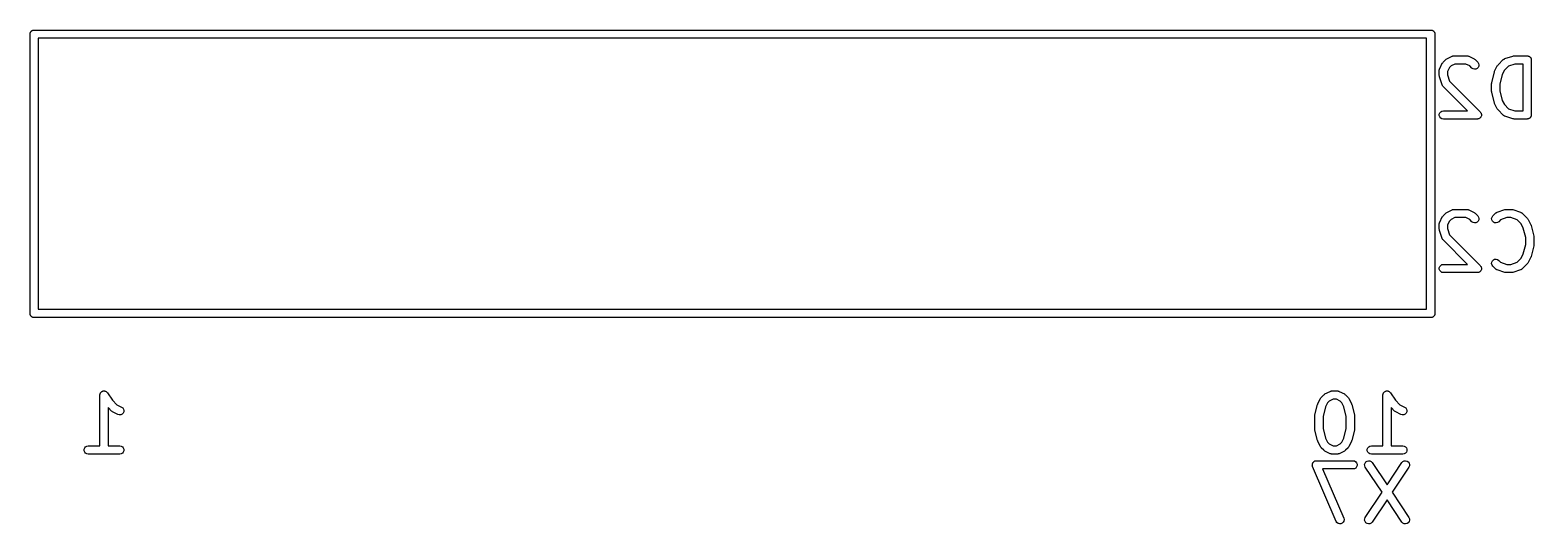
# Model space of a CAD drawing. Extents: x 39 to 154, y -159 to -90.
# Drawn here: x 102.8 to 130.15, y -99.08 to -90.09 of the extents above; entities that cross this region are included whole.
import ezdxf

# ---------------------------------------------------------------- set-up
doc = ezdxf.new("R2010")
doc.units = 0
doc.header["$MEASUREMENT"] = 0
doc.layers.add('BLACK', color=7, linetype='CONTINUOUS')

msp = doc.modelspace()

# ---------------------------------------------------------------- linework, layer by layer
at = {"layer": 'BLACK', "linetype": 'CONTINUOUS'}
for p, q in [((102.795, -90.1568), (102.797, -90.1505)), ((102.795, -90.1634), (102.795, -90.1568)), ((102.795, -95.2368), (102.795, -90.1634)), ((102.795, -90.1634), (102.795, -90.1634)), ((102.797, -90.1505), (102.798, -90.144)), ((102.798, -90.144), (102.802, -90.1382)), ((102.802, -90.1382), (102.804, -90.1319)), ((102.804, -90.1319), (102.808, -90.1268)), ((102.808, -90.1268), (102.812, -90.121)), ((102.812, -90.121), (102.817, -90.1168)), ((102.817, -90.1168), (102.821, -90.1117)), ((102.821, -90.1117), (102.827, -90.1083)), ((102.827, -90.1083), (102.832, -90.104)), ((102.832, -90.104), (102.838, -90.1018)), ((102.838, -90.1018), (102.844, -90.0984)), ((102.844, -90.0984), (102.851, -90.0973)), ((102.851, -90.0973), (102.857, -90.095)), ((102.857, -90.095), (102.863, -90.095)), ((102.863, -90.095), (102.863, -90.095)), ((102.863, -90.095), (128.277, -90.095)), ((102.945, -90.245), (102.945, -95.175)), ((128.195, -90.245), (102.945, -90.245)), ((128.195, -95.175), (128.195, -90.245)), ((128.277, -90.095), (128.283, -90.095)), ((128.277, -90.095), (128.277, -90.095)), ((128.283, -90.095), (128.289, -90.0973)), ((128.289, -90.0973), (128.296, -90.0984)), ((128.296, -90.0984), (128.302, -90.1018)), ((128.302, -90.1018), (128.308, -90.104)), ((128.308, -90.104), (128.313, -90.1083)), ((128.313, -90.1083), (128.319, -90.1117)), ((128.319, -90.1117), (128.323, -90.1168)), ((128.323, -90.1168), (128.328, -90.121)), ((128.328, -90.121), (128.332, -90.1268)), ((128.332, -90.1268), (128.336, -90.1319)), ((128.336, -90.1319), (128.338, -90.1382)), ((128.338, -90.1382), (128.342, -90.144)), ((128.342, -90.144), (128.343, -90.1505)), ((128.343, -90.1505), (128.345, -90.1568)), ((128.345, -90.1568), (128.345, -90.1634)), ((128.345, -90.1634), (128.345, -90.1634)), ((128.345, -90.1634), (128.345, -95.2566)), ((128.428, -90.8119), (128.43, -90.8032)), ((128.43, -90.8032), (128.432, -90.7995)), ((128.432, -90.7995), (128.433, -90.7953)), ((128.433, -90.7953), (128.481, -90.7001)), ((128.481, -90.7001), (128.488, -90.6904)), ((128.488, -90.6904), (128.495, -90.6806)), ((128.495, -90.6806), (128.542, -90.633)), ((128.542, -90.633), (128.552, -90.6261)), ((128.552, -90.6261), (128.562, -90.6189)), ((128.562, -90.6189), (128.657, -90.5713)), ((128.61, -90.778), (128.575, -90.8466)), ((128.64, -90.7476), (128.61, -90.778)), ((128.708, -90.7134), (128.64, -90.7476)), ((128.657, -90.5713), (128.661, -90.5701)), ((128.661, -90.5701), (128.665, -90.5679)), ((128.665, -90.5679), (128.674, -90.5664)), ((128.674, -90.5664), (128.682, -90.5639)), ((128.682, -90.5639), (128.687, -90.5641)), ((128.687, -90.5641), (128.691, -90.5634)), ((128.691, -90.5634), (128.929, -90.5634)), ((128.911, -90.7134), (128.708, -90.7134)), ((128.98, -90.7476), (128.911, -90.7134)), ((128.929, -90.5634), (128.933, -90.5641)), ((128.933, -90.5641), (128.937, -90.5639)), ((128.937, -90.5639), (128.946, -90.5664)), ((128.946, -90.5664), (128.955, -90.5679)), ((128.955, -90.5679), (128.958, -90.5701)), ((128.958, -90.5701), (128.962, -90.5713)), ((128.962, -90.5713), (129.058, -90.6189)), ((129.019, -90.7867), (128.98, -90.7476)), ((129.04, -90.8016), (129.019, -90.7867)), ((129.065, -90.8083), (129.04, -90.8016)), ((129.058, -90.6189), (129.067, -90.6261)), ((129.091, -90.8061), (129.065, -90.8083)), ((129.067, -90.6261), (129.077, -90.633)), ((129.077, -90.633), (129.125, -90.6806)), ((129.115, -90.7951), (129.091, -90.8061)), ((129.133, -90.7766), (129.115, -90.7951)), ((129.125, -90.6806), (129.14, -90.7019)), ((129.144, -90.753), (129.133, -90.7766)), ((129.14, -90.7019), (129.146, -90.7271)), ((129.146, -90.7271), (129.144, -90.753)), ((129.433, -90.8429), (129.481, -90.7477)), ((129.481, -90.7477), (129.488, -90.738)), ((129.488, -90.738), (129.495, -90.7282)), ((129.495, -90.7282), (129.59, -90.633)), ((129.59, -90.633), (129.594, -90.6305)), ((129.594, -90.6305), (129.597, -90.6273)), ((129.597, -90.6273), (129.604, -90.6231)), ((129.604, -90.6231), (129.611, -90.618)), ((129.684, -90.7516), (129.61, -90.8257)), ((129.611, -90.618), (129.616, -90.6169)), ((129.616, -90.6169), (129.619, -90.6148)), ((129.619, -90.6148), (129.762, -90.5672)), ((129.798, -90.7134), (129.684, -90.7516)), ((129.762, -90.5672), (129.774, -90.5655)), ((129.774, -90.5655), (129.786, -90.5634)), ((129.786, -90.5634), (130.024, -90.5634)), ((129.949, -90.7134), (129.798, -90.7134)), ((129.949, -91.5634), (129.949, -90.7134)), ((130.024, -90.5634), (130.031, -90.5645)), ((130.031, -90.5645), (130.037, -90.5645)), ((130.037, -90.5645), (130.043, -90.5668)), ((130.043, -90.5668), (130.05, -90.5679)), ((130.05, -90.5679), (130.055, -90.5712)), ((130.055, -90.5712), (130.062, -90.5734)), ((130.062, -90.5734), (130.067, -90.5776)), ((130.067, -90.5776), (130.072, -90.5809)), ((130.072, -90.5809), (130.077, -90.586)), ((130.077, -90.586), (130.082, -90.5902)), ((130.082, -90.5902), (130.085, -90.5959)), ((130.085, -90.5959), (130.089, -90.6009)), ((130.089, -90.6009), (130.091, -90.607)), ((130.091, -90.607), (130.095, -90.6127)), ((130.095, -90.6127), (130.096, -90.6192)), ((130.096, -90.6192), (130.098, -90.6254)), ((130.098, -90.6254), (130.098, -90.6319)), ((130.098, -90.6319), (130.099, -90.6384)), ((130.099, -90.6384), (130.099, -91.6384)), ((128.425, -90.8289), (128.426, -90.8246)), ((128.425, -90.9241), (128.425, -90.8289)), ((128.427, -90.9359), (128.425, -90.9241)), ((128.426, -90.8203), (128.428, -90.8119)), ((128.426, -90.8246), (128.426, -90.8203)), ((128.429, -90.9478), (128.427, -90.9359)), ((128.477, -91.0907), (128.429, -90.9478)), ((128.575, -90.8466), (128.575, -90.9119)), ((128.575, -90.9119), (128.613, -91.0264)), ((128.613, -91.0264), (129.172, -91.5853)), ((129.378, -91.067), (129.379, -91.0579)), ((129.378, -91.2098), (129.378, -91.067)), ((129.379, -91.0579), (129.38, -91.0488)), ((129.38, -91.0488), (129.428, -90.8583)), ((129.428, -90.8583), (129.431, -90.8508)), ((129.431, -90.8508), (129.433, -90.8429)), ((129.571, -90.9027), (129.528, -91.0762)), ((129.528, -91.0762), (129.528, -91.2006)), ((129.61, -90.8257), (129.571, -90.9027)), ((128.479, -91.0945), (128.477, -91.0907)), ((128.48, -91.0986), (128.479, -91.0945)), ((128.485, -91.1058), (128.48, -91.0986)), ((128.489, -91.1136), (128.485, -91.1058)), ((128.492, -91.1164), (128.489, -91.1136)), ((128.495, -91.12), (128.492, -91.1164)), ((128.938, -91.5634), (128.495, -91.12)), ((129.379, -91.2188), (129.378, -91.2098)), ((129.38, -91.228), (129.379, -91.2188)), ((129.428, -91.4185), (129.38, -91.228)), ((129.528, -91.2006), (129.571, -91.3741)), ((128.426, -91.6254), (128.435, -91.6009)), ((128.426, -91.6514), (128.426, -91.6254)), ((128.435, -91.6009), (128.452, -91.5809)), ((128.452, -91.5809), (128.475, -91.5679)), ((128.475, -91.5679), (128.5, -91.5634)), ((128.5, -91.5634), (128.938, -91.5634)), ((129.172, -91.5853), (129.178, -91.5934)), ((129.178, -91.5934), (129.184, -91.6009)), ((129.184, -91.6009), (129.185, -91.604)), ((129.185, -91.604), (129.187, -91.6067)), ((129.187, -91.6067), (129.19, -91.6161)), ((129.19, -91.6161), (129.193, -91.6254)), ((129.193, -91.6254), (129.193, -91.6287)), ((129.193, -91.6287), (129.194, -91.6318)), ((129.431, -91.426), (129.428, -91.4185)), ((129.433, -91.4338), (129.431, -91.426)), ((129.481, -91.5291), (129.433, -91.4338)), ((129.488, -91.5387), (129.481, -91.5291)), ((129.495, -91.5486), (129.488, -91.5387)), ((129.59, -91.6438), (129.495, -91.5486)), ((129.571, -91.3741), (129.61, -91.4511)), ((129.61, -91.4511), (129.684, -91.5252)), ((129.684, -91.5252), (129.798, -91.5634)), ((129.798, -91.5634), (129.949, -91.5634)), ((128.435, -91.6759), (128.426, -91.6514)), ((128.452, -91.6958), (128.435, -91.6759)), ((128.475, -91.7089), (128.452, -91.6958)), ((128.5, -91.7134), (128.475, -91.7089)), ((129.119, -91.7134), (128.5, -91.7134)), ((129.129, -91.7117), (129.119, -91.7134)), ((129.139, -91.7108), (129.129, -91.7117)), ((129.142, -91.7094), (129.139, -91.7108)), ((129.145, -91.7089), (129.142, -91.7094)), ((129.153, -91.704), (129.145, -91.7089)), ((129.162, -91.6998), (129.153, -91.704)), ((129.165, -91.6975), (129.162, -91.6998)), ((129.168, -91.6958), (129.165, -91.6975)), ((129.174, -91.6883), (129.168, -91.6958)), ((129.181, -91.6814), (129.174, -91.6883)), ((129.182, -91.6784), (129.181, -91.6814)), ((129.184, -91.6759), (129.182, -91.6784)), ((129.188, -91.6667), (129.184, -91.6759)), ((129.192, -91.6578), (129.188, -91.6667)), ((129.193, -91.6514), (129.192, -91.6545)), ((129.192, -91.6545), (129.192, -91.6578)), ((129.194, -91.6318), (129.193, -91.6416)), ((129.193, -91.6416), (129.193, -91.6514)), ((129.594, -91.6463), (129.59, -91.6438)), ((129.597, -91.6495), (129.594, -91.6463)), ((129.604, -91.6537), (129.597, -91.6495)), ((129.611, -91.6587), (129.604, -91.6537)), ((129.616, -91.6599), (129.611, -91.6587)), ((129.619, -91.6619), (129.616, -91.6599)), ((129.762, -91.7095), (129.619, -91.6619)), ((129.774, -91.7113), (129.762, -91.7095)), ((129.786, -91.7134), (129.774, -91.7113)), ((130.024, -91.7134), (129.786, -91.7134)), ((130.031, -91.7122), (130.024, -91.7134)), ((130.037, -91.7122), (130.031, -91.7122)), ((130.043, -91.71), (130.037, -91.7122)), ((130.05, -91.7089), (130.043, -91.71)), ((130.055, -91.7056), (130.05, -91.7089)), ((130.062, -91.7033), (130.055, -91.7056)), ((130.067, -91.6991), (130.062, -91.7033)), ((130.072, -91.6958), (130.067, -91.6991)), ((130.077, -91.6908), (130.072, -91.6958)), ((130.082, -91.6866), (130.077, -91.6908)), ((130.085, -91.6809), (130.082, -91.6866)), ((130.089, -91.6759), (130.085, -91.6809)), ((130.091, -91.6697), (130.089, -91.6759)), ((130.095, -91.664), (130.091, -91.6697)), ((130.096, -91.6576), (130.095, -91.664)), ((130.098, -91.6514), (130.096, -91.6576)), ((130.099, -91.6384), (130.098, -91.6448)), ((130.098, -91.6448), (130.098, -91.6514)), ((128.433, -93.5893), (128.481, -93.4941)), ((128.481, -93.4941), (128.488, -93.4844)), ((128.488, -93.4844), (128.495, -93.4746)), ((128.495, -93.4746), (128.542, -93.427)), ((128.542, -93.427), (128.552, -93.4201)), ((128.552, -93.4201), (128.562, -93.4129)), ((128.562, -93.4129), (128.657, -93.3653)), ((128.64, -93.5416), (128.61, -93.572)), ((128.708, -93.5074), (128.64, -93.5416)), ((128.657, -93.3653), (128.661, -93.3641)), ((128.661, -93.3641), (128.665, -93.3619)), ((128.665, -93.3619), (128.674, -93.3604)), ((128.674, -93.3604), (128.682, -93.3579)), ((128.682, -93.3579), (128.687, -93.3581)), ((128.687, -93.3581), (128.691, -93.3574)), ((128.691, -93.3574), (128.929, -93.3574)), ((128.911, -93.5074), (128.708, -93.5074)), ((128.98, -93.5416), (128.911, -93.5074)), ((128.929, -93.3574), (128.933, -93.3581)), ((128.933, -93.3581), (128.937, -93.3579)), ((128.937, -93.3579), (128.946, -93.3604)), ((128.946, -93.3604), (128.955, -93.3619)), ((128.955, -93.3619), (128.958, -93.3641)), ((128.958, -93.3641), (128.962, -93.3653)), ((128.962, -93.3653), (129.058, -93.4129)), ((129.019, -93.5807), (128.98, -93.5416)), ((129.058, -93.4129), (129.067, -93.4201)), ((129.067, -93.4201), (129.077, -93.427)), ((129.077, -93.427), (129.125, -93.4746)), ((129.125, -93.4746), (129.14, -93.4959)), ((129.14, -93.4959), (129.146, -93.5211)), ((129.146, -93.5211), (129.144, -93.547)), ((129.378, -93.5211), (129.385, -93.4959)), ((129.38, -93.547), (129.378, -93.5211)), ((129.385, -93.4959), (129.4, -93.4746)), ((129.4, -93.4746), (129.447, -93.427)), ((129.447, -93.427), (129.451, -93.4245)), ((129.451, -93.4245), (129.454, -93.4213)), ((129.454, -93.4213), (129.461, -93.4171)), ((129.461, -93.4171), (129.469, -93.412)), ((129.469, -93.412), (129.473, -93.4109)), ((129.473, -93.4109), (129.477, -93.4088)), ((129.477, -93.4088), (129.619, -93.3612)), ((129.655, -93.5074), (129.541, -93.5456)), ((129.619, -93.3612), (129.631, -93.3595)), ((129.631, -93.3595), (129.643, -93.3574)), ((129.643, -93.3574), (129.738, -93.3574)), ((129.726, -93.5074), (129.655, -93.5074)), ((129.841, -93.5456), (129.726, -93.5074)), ((129.738, -93.3574), (129.75, -93.3595)), ((129.75, -93.3595), (129.762, -93.3612)), ((129.762, -93.3612), (129.905, -93.4088)), ((129.905, -93.4088), (129.909, -93.4109)), ((129.909, -93.4109), (129.913, -93.412)), ((129.913, -93.412), (129.92, -93.4171)), ((129.92, -93.4171), (129.928, -93.4213)), ((129.928, -93.4213), (129.931, -93.4245)), ((129.931, -93.4245), (129.934, -93.427)), ((129.934, -93.427), (130.03, -93.5222)), ((130.03, -93.5222), (130.036, -93.532)), ((130.036, -93.532), (130.044, -93.5417)), ((130.044, -93.5417), (130.091, -93.6369)), ((128.425, -93.6229), (128.426, -93.6186)), ((128.425, -93.7181), (128.425, -93.6229)), ((128.427, -93.7299), (128.425, -93.7181)), ((128.426, -93.6143), (128.428, -93.6059)), ((128.426, -93.6186), (128.426, -93.6143)), ((128.429, -93.7418), (128.427, -93.7299)), ((128.428, -93.6059), (128.43, -93.5972)), ((128.477, -93.8847), (128.429, -93.7418)), ((128.43, -93.5972), (128.432, -93.5935)), ((128.432, -93.5935), (128.433, -93.5893)), ((128.61, -93.572), (128.575, -93.6406)), ((128.575, -93.6406), (128.575, -93.7059)), ((128.575, -93.7059), (128.613, -93.8204)), ((129.04, -93.5956), (129.019, -93.5807)), ((129.065, -93.6023), (129.04, -93.5956)), ((129.091, -93.6001), (129.065, -93.6023)), ((129.115, -93.5891), (129.091, -93.6001)), ((129.133, -93.5706), (129.115, -93.5891)), ((129.144, -93.547), (129.133, -93.5706)), ((129.391, -93.5706), (129.38, -93.547)), ((129.41, -93.5891), (129.391, -93.5706)), ((129.433, -93.6001), (129.41, -93.5891)), ((129.459, -93.6023), (129.433, -93.6001)), ((129.484, -93.5956), (129.459, -93.6023)), ((129.506, -93.5807), (129.484, -93.5956)), ((129.541, -93.5456), (129.506, -93.5807)), ((129.915, -93.6197), (129.841, -93.5456)), ((129.953, -93.6967), (129.915, -93.6197)), ((129.997, -93.8702), (129.953, -93.6967)), ((130.091, -93.6369), (130.094, -93.6448)), ((130.094, -93.6448), (130.097, -93.6523)), ((130.097, -93.6523), (130.144, -93.8428)), ((128.479, -93.8885), (128.477, -93.8847)), ((128.48, -93.8926), (128.479, -93.8885)), ((128.485, -93.8998), (128.48, -93.8926)), ((128.489, -93.9076), (128.485, -93.8998)), ((128.492, -93.9104), (128.489, -93.9076)), ((128.495, -93.914), (128.492, -93.9104)), ((128.938, -94.3574), (128.495, -93.914)), ((128.613, -93.8204), (129.172, -94.3793)), ((129.953, -94.1681), (129.997, -93.9946)), ((129.997, -93.9946), (129.997, -93.8702)), ((130.144, -94.022), (130.097, -94.2125)), ((130.144, -93.8428), (130.145, -93.8519)), ((130.145, -94.0128), (130.144, -94.022)), ((130.145, -93.8519), (130.147, -93.861)), ((130.147, -94.0038), (130.145, -94.0128)), ((130.147, -93.861), (130.147, -94.0038)), ((128.452, -94.3749), (128.475, -94.3619)), ((128.475, -94.3619), (128.5, -94.3574)), ((128.5, -94.3574), (128.938, -94.3574)), ((129.378, -94.3437), (129.38, -94.3177)), ((129.385, -94.3688), (129.378, -94.3437)), ((129.38, -94.3177), (129.391, -94.2941)), ((129.391, -94.2941), (129.41, -94.2757)), ((129.41, -94.2757), (129.433, -94.2647)), ((129.433, -94.2647), (129.459, -94.2624)), ((129.459, -94.2624), (129.484, -94.2692)), ((129.484, -94.2692), (129.506, -94.2841)), ((129.506, -94.2841), (129.541, -94.3192)), ((129.541, -94.3192), (129.655, -94.3574)), ((129.655, -94.3574), (129.726, -94.3574)), ((129.726, -94.3574), (129.841, -94.3192)), ((129.841, -94.3192), (129.915, -94.2451)), ((129.915, -94.2451), (129.953, -94.1681)), ((130.03, -94.3426), (129.934, -94.4378)), ((130.036, -94.3327), (130.03, -94.3426)), ((130.044, -94.3231), (130.036, -94.3327)), ((130.091, -94.2278), (130.044, -94.3231)), ((130.094, -94.22), (130.091, -94.2278)), ((130.097, -94.2125), (130.094, -94.22)), ((128.426, -94.4194), (128.435, -94.3949)), ((128.426, -94.4454), (128.426, -94.4194)), ((128.435, -94.4699), (128.426, -94.4454)), ((128.435, -94.3949), (128.452, -94.3749)), ((128.452, -94.4898), (128.435, -94.4699)), ((128.475, -94.5029), (128.452, -94.4898)), ((128.5, -94.5074), (128.475, -94.5029)), ((129.119, -94.5074), (128.5, -94.5074)), ((129.129, -94.5057), (129.119, -94.5074)), ((129.139, -94.5048), (129.129, -94.5057)), ((129.142, -94.5034), (129.139, -94.5048)), ((129.145, -94.5029), (129.142, -94.5034)), ((129.153, -94.498), (129.145, -94.5029)), ((129.162, -94.4938), (129.153, -94.498)), ((129.165, -94.4915), (129.162, -94.4938)), ((129.168, -94.4898), (129.165, -94.4915)), ((129.174, -94.4823), (129.168, -94.4898)), ((129.172, -94.3793), (129.178, -94.3874)), ((129.181, -94.4754), (129.174, -94.4823)), ((129.178, -94.3874), (129.184, -94.3949)), ((129.182, -94.4724), (129.181, -94.4754)), ((129.184, -94.4699), (129.182, -94.4724)), ((129.184, -94.3949), (129.185, -94.398)), ((129.188, -94.4607), (129.184, -94.4699)), ((129.185, -94.398), (129.187, -94.4007)), ((129.187, -94.4007), (129.19, -94.4101)), ((129.192, -94.4518), (129.188, -94.4607)), ((129.19, -94.4101), (129.193, -94.4194)), ((129.193, -94.4454), (129.192, -94.4485)), ((129.192, -94.4485), (129.192, -94.4518)), ((129.193, -94.4194), (129.193, -94.4227)), ((129.193, -94.4227), (129.194, -94.4258)), ((129.194, -94.4258), (129.193, -94.4356)), ((129.193, -94.4356), (129.193, -94.4454)), ((129.4, -94.3902), (129.385, -94.3688)), ((129.447, -94.4378), (129.4, -94.3902)), ((129.451, -94.4403), (129.447, -94.4378)), ((129.454, -94.4435), (129.451, -94.4403)), ((129.461, -94.4477), (129.454, -94.4435)), ((129.469, -94.4527), (129.461, -94.4477)), ((129.473, -94.4539), (129.469, -94.4527)), ((129.477, -94.4559), (129.473, -94.4539)), ((129.619, -94.5035), (129.477, -94.4559)), ((129.631, -94.5053), (129.619, -94.5035)), ((129.643, -94.5074), (129.631, -94.5053)), ((129.738, -94.5074), (129.643, -94.5074)), ((129.75, -94.5053), (129.738, -94.5074)), ((129.762, -94.5035), (129.75, -94.5053)), ((129.905, -94.4559), (129.762, -94.5035)), ((129.909, -94.4539), (129.905, -94.4559)), ((129.913, -94.4527), (129.909, -94.4539)), ((129.92, -94.4477), (129.913, -94.4527)), ((129.928, -94.4435), (129.92, -94.4477)), ((129.931, -94.4403), (129.928, -94.4435)), ((129.934, -94.4378), (129.931, -94.4403)), ((102.945, -95.175), (128.195, -95.175)), ((102.795, -95.2632), (102.795, -95.2368)), ((102.797, -95.2695), (102.795, -95.2632)), ((102.798, -95.276), (102.797, -95.2695)), ((102.802, -95.2818), (102.798, -95.276)), ((102.804, -95.2881), (102.802, -95.2818)), ((102.808, -95.2932), (102.804, -95.2881)), ((102.812, -95.299), (102.808, -95.2932)), ((102.817, -95.3032), (102.812, -95.299)), ((102.821, -95.3083), (102.817, -95.3032)), ((102.827, -95.3117), (102.821, -95.3083)), ((102.832, -95.316), (102.827, -95.3117)), ((102.838, -95.3182), (102.832, -95.316)), ((102.844, -95.3216), (102.838, -95.3182)), ((102.851, -95.3227), (102.844, -95.3216)), ((102.857, -95.325), (102.851, -95.3227)), ((102.863, -95.325), (102.857, -95.325)), ((128.277, -95.325), (102.863, -95.325)), ((102.863, -95.325), (102.863, -95.325)), ((128.283, -95.325), (128.277, -95.325)), ((128.277, -95.325), (128.277, -95.325)), ((128.289, -95.3227), (128.283, -95.325)), ((128.296, -95.3216), (128.289, -95.3227)), ((128.302, -95.3182), (128.296, -95.3216)), ((128.308, -95.316), (128.302, -95.3182)), ((128.313, -95.3117), (128.308, -95.316)), ((128.319, -95.3083), (128.313, -95.3117)), ((128.323, -95.3032), (128.319, -95.3083)), ((128.328, -95.299), (128.323, -95.3032)), ((128.332, -95.2932), (128.328, -95.299)), ((128.336, -95.2881), (128.332, -95.2932)), ((128.338, -95.2818), (128.336, -95.2881)), ((128.342, -95.276), (128.338, -95.2818)), ((128.343, -95.2695), (128.342, -95.276)), ((128.345, -95.2632), (128.343, -95.2695)), ((128.345, -95.2566), (128.345, -95.2566)), ((128.345, -95.2566), (128.345, -95.2632)), ((104.065, -96.7261), (104.068, -96.7175)), ((104.066, -96.7303), (104.065, -96.7261)), ((104.065, -96.7344), (104.066, -96.7303)), ((104.065, -97.6594), (104.065, -96.7344)), ((104.068, -96.7175), (104.07, -96.7087)), ((104.07, -96.7087), (104.072, -96.7051)), ((104.072, -96.7051), (104.073, -96.7011)), ((104.073, -96.7011), (104.078, -96.6939)), ((104.078, -96.6939), (104.083, -96.6862)), ((104.083, -96.6862), (104.086, -96.6835)), ((104.086, -96.6835), (104.088, -96.6801)), ((104.088, -96.6801), (104.096, -96.6752)), ((104.096, -96.6752), (104.102, -96.6694)), ((104.102, -96.6694), (104.106, -96.668)), ((104.106, -96.668), (104.11, -96.6657)), ((104.11, -96.6657), (104.119, -96.6636)), ((104.119, -96.6636), (104.127, -96.6605)), ((104.127, -96.6605), (104.131, -96.6605)), ((104.131, -96.6605), (104.135, -96.6595)), ((104.135, -96.6595), (104.144, -96.6605)), ((104.144, -96.6605), (104.153, -96.6605)), ((104.153, -96.6605), (104.157, -96.6619)), ((104.157, -96.6619), (104.161, -96.6624)), ((104.161, -96.6624), (104.169, -96.6664)), ((104.169, -96.6664), (104.177, -96.6694)), ((104.177, -96.6694), (104.181, -96.6721)), ((104.181, -96.6721), (104.184, -96.6739)), ((104.184, -96.6739), (104.191, -96.6804)), ((104.191, -96.6804), (104.197, -96.6862)), ((104.197, -96.6862), (104.2, -96.6898)), ((104.2, -96.6898), (104.202, -96.6928)), ((104.202, -96.6928), (104.294, -96.8295)), ((126.219, -96.8913), (126.266, -96.7961)), ((126.266, -96.7961), (126.273, -96.7864)), ((126.273, -96.7864), (126.28, -96.7766)), ((126.28, -96.7766), (126.328, -96.729)), ((126.328, -96.729), (126.338, -96.7221)), ((126.338, -96.7221), (126.347, -96.7149)), ((126.347, -96.7149), (126.443, -96.6673)), ((126.494, -96.8094), (126.425, -96.8436)), ((126.443, -96.6673), (126.447, -96.6661)), ((126.447, -96.6661), (126.451, -96.6639)), ((126.451, -96.6639), (126.459, -96.6624)), ((126.459, -96.6624), (126.468, -96.6599)), ((126.468, -96.6599), (126.472, -96.6601)), ((126.472, -96.6601), (126.476, -96.6594)), ((126.476, -96.6594), (126.571, -96.6594)), ((126.554, -96.8094), (126.494, -96.8094)), ((126.622, -96.8436), (126.554, -96.8094)), ((126.571, -96.6594), (126.576, -96.6601)), ((126.576, -96.6601), (126.58, -96.6599)), ((126.58, -96.6599), (126.588, -96.6624)), ((126.588, -96.6624), (126.597, -96.6639)), ((126.597, -96.6639), (126.601, -96.6661)), ((126.601, -96.6661), (126.605, -96.6673)), ((126.605, -96.6673), (126.7, -96.7149)), ((126.7, -96.7149), (126.71, -96.7221)), ((126.71, -96.7221), (126.72, -96.729)), ((126.72, -96.729), (126.767, -96.7766)), ((126.767, -96.7766), (126.774, -96.7864)), ((126.774, -96.7864), (126.781, -96.7961)), ((126.781, -96.7961), (126.829, -96.8913)), ((127.401, -96.7344), (127.402, -96.7303)), ((127.401, -97.6594), (127.401, -96.7344)), ((127.402, -96.7261), (127.404, -96.7175)), ((127.402, -96.7303), (127.402, -96.7261)), ((127.404, -96.7175), (127.406, -96.7087)), ((127.406, -96.7087), (127.408, -96.7051)), ((127.408, -96.7051), (127.409, -96.7011)), ((127.409, -96.7011), (127.414, -96.6939)), ((127.414, -96.6939), (127.419, -96.6862)), ((127.419, -96.6862), (127.422, -96.6835)), ((127.422, -96.6835), (127.424, -96.6801)), ((127.424, -96.6801), (127.432, -96.6752)), ((127.432, -96.6752), (127.439, -96.6694)), ((127.439, -96.6694), (127.443, -96.668)), ((127.443, -96.668), (127.446, -96.6657)), ((127.446, -96.6657), (127.455, -96.6636)), ((127.455, -96.6636), (127.463, -96.6605)), ((127.463, -96.6605), (127.467, -96.6605)), ((127.467, -96.6605), (127.471, -96.6595)), ((127.471, -96.6595), (127.48, -96.6605)), ((127.48, -96.6605), (127.489, -96.6605)), ((127.489, -96.6605), (127.493, -96.6619)), ((127.493, -96.6619), (127.497, -96.6624)), ((127.497, -96.6624), (127.505, -96.6664)), ((127.505, -96.6664), (127.514, -96.6694)), ((127.514, -96.6694), (127.517, -96.6721)), ((127.517, -96.6721), (127.521, -96.6739)), ((127.521, -96.6739), (127.527, -96.6804)), ((127.527, -96.6804), (127.534, -96.6862)), ((127.534, -96.6862), (127.536, -96.6898)), ((127.536, -96.6898), (127.539, -96.6928)), ((127.539, -96.6928), (127.63, -96.8295)), ((104.277, -97.0255), (104.215, -96.9631)), ((104.215, -96.9631), (104.215, -97.6594)), ((104.287, -97.0324), (104.277, -97.0255)), ((104.297, -97.0396), (104.287, -97.0324)), ((104.294, -96.8295), (104.375, -96.9108)), ((104.392, -97.0872), (104.297, -97.0396)), ((104.375, -96.9108), (104.459, -96.953)), ((104.417, -97.0946), (104.392, -97.0872)), ((104.443, -97.093), (104.417, -97.0946)), ((104.467, -97.0827), (104.443, -97.093)), ((104.459, -96.953), (104.48, -96.9685)), ((104.486, -97.0648), (104.467, -97.0827)), ((104.48, -96.9685), (104.495, -96.9903)), ((104.498, -97.0415), (104.486, -97.0648)), ((104.495, -96.9903), (104.501, -97.0156)), ((104.501, -97.0156), (104.498, -97.0415)), ((126.165, -97.0971), (126.213, -96.9067)), ((126.165, -97.1063), (126.165, -97.0971)), ((126.213, -96.9067), (126.216, -96.8992)), ((126.216, -96.8992), (126.219, -96.8913)), ((126.356, -96.951), (126.313, -97.1246)), ((126.395, -96.874), (126.356, -96.951)), ((126.425, -96.8436), (126.395, -96.874)), ((126.653, -96.874), (126.622, -96.8436)), ((126.691, -96.951), (126.653, -96.874)), ((126.735, -97.1246), (126.691, -96.951)), ((126.829, -96.8913), (126.831, -96.8992)), ((126.831, -96.8992), (126.835, -96.9067)), ((126.835, -96.9067), (126.882, -97.0971)), ((126.882, -97.0971), (126.883, -97.1063)), ((127.614, -97.0255), (127.551, -96.9631)), ((127.551, -96.9631), (127.551, -97.6594)), ((127.623, -97.0324), (127.614, -97.0255)), ((127.633, -97.0396), (127.623, -97.0324)), ((127.63, -96.8295), (127.711, -96.9108)), ((127.728, -97.0872), (127.633, -97.0396)), ((127.711, -96.9108), (127.795, -96.953)), ((127.753, -97.0946), (127.728, -97.0872)), ((127.779, -97.093), (127.753, -97.0946)), ((127.803, -97.0827), (127.779, -97.093)), ((127.795, -96.953), (127.816, -96.9685)), ((127.822, -97.0648), (127.803, -97.0827)), ((127.816, -96.9685), (127.831, -96.9903)), ((127.834, -97.0415), (127.822, -97.0648)), ((127.831, -96.9903), (127.837, -97.0156)), ((127.837, -97.0156), (127.834, -97.0415)), ((126.163, -97.1153), (126.165, -97.1063)), ((126.163, -97.3534), (126.163, -97.1153)), ((126.165, -97.3625), (126.163, -97.3534)), ((126.165, -97.3716), (126.165, -97.3625)), ((126.213, -97.5621), (126.165, -97.3716)), ((126.313, -97.1246), (126.313, -97.3442)), ((126.313, -97.3442), (126.356, -97.5177)), ((126.691, -97.5177), (126.735, -97.3442)), ((126.735, -97.3442), (126.735, -97.1246)), ((126.882, -97.3716), (126.835, -97.5621)), ((126.883, -97.3625), (126.882, -97.3716)), ((126.883, -97.1063), (126.885, -97.1153)), ((126.885, -97.3534), (126.883, -97.3625)), ((126.885, -97.1153), (126.885, -97.3534)), ((126.216, -97.5696), (126.213, -97.5621)), ((126.219, -97.5774), (126.216, -97.5696)), ((126.266, -97.6727), (126.219, -97.5774)), ((126.356, -97.5177), (126.395, -97.5947)), ((126.395, -97.5947), (126.425, -97.6251)), ((126.425, -97.6251), (126.494, -97.6594)), ((126.554, -97.6594), (126.622, -97.6251)), ((126.622, -97.6251), (126.653, -97.5947)), ((126.653, -97.5947), (126.691, -97.5177)), ((126.829, -97.5774), (126.781, -97.6727)), ((126.831, -97.5696), (126.829, -97.5774)), ((126.835, -97.5621), (126.831, -97.5696)), ((103.78, -97.7214), (103.789, -97.6969)), ((103.78, -97.7474), (103.78, -97.7214)), ((103.789, -97.7719), (103.78, -97.7474)), ((103.789, -97.6969), (103.806, -97.6769)), ((103.806, -97.7918), (103.789, -97.7719)), ((103.806, -97.6769), (103.829, -97.6639)), ((103.829, -97.8049), (103.806, -97.7918)), ((103.829, -97.6639), (103.854, -97.6594)), ((103.854, -97.8094), (103.829, -97.8049)), ((103.854, -97.6594), (104.065, -97.6594)), ((104.426, -97.8094), (103.854, -97.8094)), ((104.215, -97.6594), (104.426, -97.6594)), ((104.426, -97.6594), (104.451, -97.6639)), ((104.451, -97.8049), (104.426, -97.8094)), ((104.451, -97.6639), (104.474, -97.6769)), ((104.474, -97.7918), (104.451, -97.8049)), ((104.474, -97.6769), (104.491, -97.6969)), ((104.491, -97.7719), (104.474, -97.7918)), ((104.491, -97.6969), (104.5, -97.7214)), ((104.5, -97.7474), (104.491, -97.7719)), ((104.5, -97.7214), (104.5, -97.7474)), ((126.273, -97.6823), (126.266, -97.6727)), ((126.28, -97.6922), (126.273, -97.6823)), ((126.328, -97.7398), (126.28, -97.6922)), ((126.338, -97.7467), (126.328, -97.7398)), ((126.347, -97.7538), (126.338, -97.7467)), ((126.443, -97.8015), (126.347, -97.7538)), ((126.447, -97.8027), (126.443, -97.8015)), ((126.451, -97.8049), (126.447, -97.8027)), ((126.459, -97.8064), (126.451, -97.8049)), ((126.468, -97.8089), (126.459, -97.8064)), ((126.472, -97.8086), (126.468, -97.8089)), ((126.476, -97.8094), (126.472, -97.8086)), ((126.571, -97.8094), (126.476, -97.8094)), ((126.494, -97.6594), (126.554, -97.6594)), ((126.576, -97.8086), (126.571, -97.8094)), ((126.58, -97.8089), (126.576, -97.8086)), ((126.588, -97.8064), (126.58, -97.8089)), ((126.597, -97.8049), (126.588, -97.8064)), ((126.601, -97.8027), (126.597, -97.8049)), ((126.605, -97.8015), (126.601, -97.8027)), ((126.7, -97.7538), (126.605, -97.8015)), ((126.71, -97.7467), (126.7, -97.7538)), ((126.72, -97.7398), (126.71, -97.7467)), ((126.767, -97.6922), (126.72, -97.7398)), ((126.774, -97.6823), (126.767, -97.6922)), ((126.781, -97.6727), (126.774, -97.6823)), ((127.117, -97.7214), (127.126, -97.6969)), ((127.117, -97.7474), (127.117, -97.7214)), ((127.126, -97.7719), (127.117, -97.7474)), ((127.126, -97.6969), (127.142, -97.6769)), ((127.142, -97.7918), (127.126, -97.7719)), ((127.142, -97.6769), (127.165, -97.6639)), ((127.165, -97.8049), (127.142, -97.7918)), ((127.165, -97.6639), (127.19, -97.6594)), ((127.19, -97.8094), (127.165, -97.8049)), ((127.19, -97.6594), (127.401, -97.6594)), ((127.762, -97.8094), (127.19, -97.8094)), ((127.551, -97.6594), (127.762, -97.6594)), ((127.762, -97.6594), (127.788, -97.6639)), ((127.788, -97.8049), (127.762, -97.8094)), ((127.788, -97.6639), (127.81, -97.6769)), ((127.81, -97.7918), (127.788, -97.8049)), ((127.81, -97.6769), (127.827, -97.6969)), ((127.827, -97.7719), (127.81, -97.7918)), ((127.827, -97.6969), (127.836, -97.7214)), ((127.836, -97.7474), (127.827, -97.7719)), ((127.836, -97.7214), (127.836, -97.7474)), ((126.116, -98.0086), (126.117, -98)), ((126.117, -98.0129), (126.116, -98.0086)), ((126.117, -97.9914), (126.118, -97.9871)), ((126.117, -98), (126.117, -97.9914)), ((126.117, -98.0174), (126.117, -98.0129)), ((126.12, -98.0255), (126.117, -98.0174)), ((126.118, -97.9871), (126.119, -97.9827)), ((126.119, -97.9827), (126.123, -97.975)), ((126.122, -98.0339), (126.12, -98.0255)), ((126.55, -99.0339), (126.122, -98.0339)), ((126.123, -97.975), (126.126, -97.9669)), ((126.126, -97.9669), (126.128, -97.9634)), ((126.128, -97.9634), (126.13, -97.9595)), ((126.13, -97.9595), (126.137, -97.9535)), ((126.137, -97.9535), (126.142, -97.9469)), ((126.142, -97.9469), (126.146, -97.9447)), ((126.146, -97.9447), (126.149, -97.9416)), ((126.149, -97.9416), (126.157, -97.9382)), ((126.157, -97.9382), (126.165, -97.9339)), ((126.165, -97.9339), (126.169, -97.9331)), ((126.169, -97.9331), (126.173, -97.9314)), ((126.173, -97.9314), (126.182, -97.9309)), ((126.182, -97.9309), (126.19, -97.9294)), ((126.19, -97.9294), (126.857, -97.9294)), ((126.857, -98.0794), (126.304, -98.0794)), ((126.304, -98.0794), (126.688, -98.9748)), ((126.857, -97.9294), (126.883, -97.9339)), ((126.883, -98.0749), (126.857, -98.0794)), ((126.883, -97.9339), (126.905, -97.9469)), ((126.905, -98.0618), (126.883, -98.0749)), ((126.905, -97.9469), (126.922, -97.9669)), ((126.922, -98.0419), (126.905, -98.0618)), ((126.922, -97.9669), (126.931, -97.9914)), ((126.931, -98.0174), (126.922, -98.0419)), ((126.931, -97.9914), (126.931, -98.0174)), ((127.068, -97.9961), (127.076, -97.9711)), ((127.07, -98.0221), (127.068, -97.9961)), ((127.08, -98.046), (127.07, -98.0221)), ((127.076, -97.9711), (127.091, -97.9501)), ((127.386, -98.5044), (127.08, -98.046)), ((127.091, -97.9501), (127.113, -97.9357)), ((127.113, -97.9357), (127.138, -97.9295)), ((127.138, -97.9295), (127.164, -97.9324)), ((127.164, -97.9324), (127.187, -97.9439)), ((127.187, -97.9439), (127.205, -97.9628)), ((127.205, -97.9628), (127.476, -98.3692)), ((127.476, -98.3692), (127.747, -97.9628)), ((127.872, -98.046), (127.566, -98.5044)), ((127.747, -97.9628), (127.765, -97.9439)), ((127.765, -97.9439), (127.788, -97.9324)), ((127.788, -97.9324), (127.814, -97.9295)), ((127.814, -97.9295), (127.84, -97.9357)), ((127.84, -97.9357), (127.861, -97.9501)), ((127.861, -97.9501), (127.877, -97.9711)), ((127.882, -98.0221), (127.872, -98.046)), ((127.877, -97.9711), (127.884, -97.9961)), ((127.884, -97.9961), (127.882, -98.0221)), ((127.08, -98.9628), (127.386, -98.5044)), ((127.476, -98.6396), (127.205, -99.046)), ((127.747, -99.046), (127.476, -98.6396)), ((127.566, -98.5044), (127.872, -98.9628)), ((126.688, -98.9748), (126.694, -99.0002)), ((126.694, -99.0002), (126.691, -99.0261)), ((127.068, -99.0126), (127.07, -98.9866)), ((127.076, -99.0376), (127.068, -99.0126)), ((127.07, -98.9866), (127.08, -98.9628)), ((127.872, -98.9628), (127.882, -98.9866)), ((127.884, -99.0126), (127.877, -99.0376)), ((127.882, -98.9866), (127.884, -99.0126)), ((126.564, -99.0557), (126.55, -99.0339)), ((126.585, -99.0713), (126.564, -99.0557)), ((126.61, -99.0789), (126.585, -99.0713)), ((126.636, -99.0774), (126.61, -99.0789)), ((126.66, -99.0671), (126.636, -99.0774)), ((126.679, -99.0493), (126.66, -99.0671)), ((126.691, -99.0261), (126.679, -99.0493)), ((127.091, -99.0586), (127.076, -99.0376)), ((127.113, -99.0731), (127.091, -99.0586)), ((127.138, -99.0792), (127.113, -99.0731)), ((127.164, -99.0764), (127.138, -99.0792)), ((127.187, -99.0648), (127.164, -99.0764)), ((127.205, -99.046), (127.187, -99.0648)), ((127.765, -99.0648), (127.747, -99.046)), ((127.788, -99.0764), (127.765, -99.0648)), ((127.814, -99.0792), (127.788, -99.0764)), ((127.84, -99.0731), (127.814, -99.0792)), ((127.861, -99.0586), (127.84, -99.0731)), ((127.877, -99.0376), (127.861, -99.0586))]:
    msp.add_line(p, q, dxfattribs=at)

doc.saveas('drawing.dxf')
